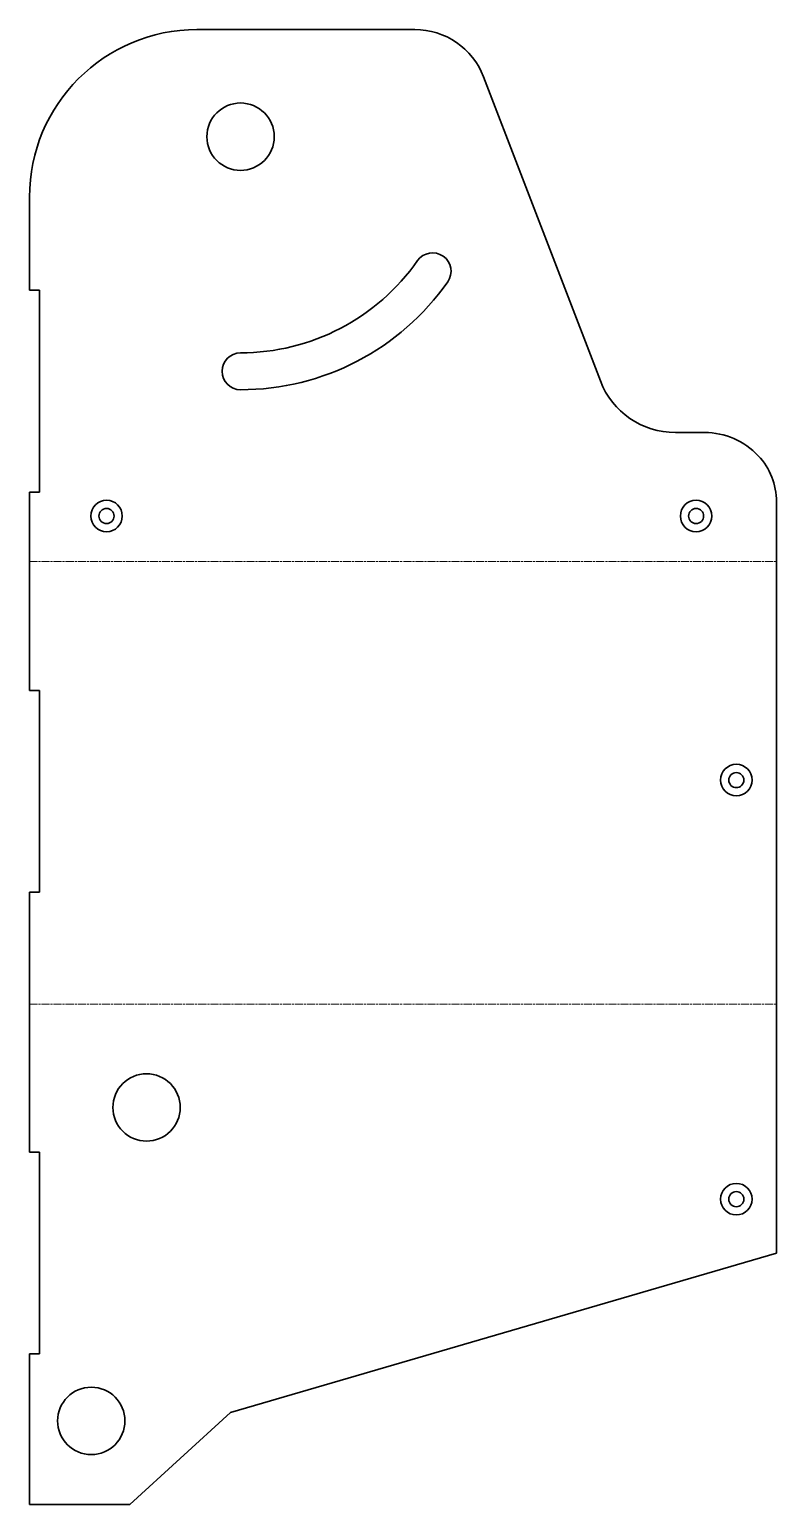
# Model space of a CAD drawing. Header units: inches. Extents: x 0 to 223, y 0 to 440.
import ezdxf

# ---------------------------------------------------------------- set-up
doc = ezdxf.new("R2010")
doc.units = ezdxf.units.IN
doc.header["$MEASUREMENT"] = 0
doc.linetypes.add('Chain', pattern=[13.68, 9.12, -1.14, 2.28, -1.14])
doc.layers.add('SIMUMAK Bend Centerline (ISO)', color=7, linetype='Chain', lineweight=9)
doc.layers.add('SIMUMAK Visible (ISO)', color=7, linetype='Continuous', lineweight=35)

# ---------------------------------------------------------------- blocks, each defined once
blk = doc.blocks.new('CDR-IN-V029-CL001_Sheet_4_CDR-IN-V029-CL001 (Desplegada)')
at = {"layer": 'SIMUMAK Bend Centerline (ISO)', "ltscale": 0.263158}
for p, q in [((-111.5, 61.33), (111.5, 61.33)), ((-111.5, -70.8), (111.5, -70.8))]:
    blk.add_line(p, q, dxfattribs=at)
at = {"layer": 'SIMUMAK Visible (ISO)'}
for p, q in [((-61.5, 220.02), (3.5, 220.02)), ((58.92, 115.17), (24.04, 205.92)), ((-111.5, 142.22), (-111.5, 170.02)), ((-111.5, 142.22), (-108.5, 142.22)), ((-108.5, 142.22), (-108.5, 82.02)), ((90.05, 99.78), (81.32, 99.78)), ((-111.5, 22.87), (-111.5, 82.02)), ((-108.5, 82.02), (-111.5, 82.02)), ((111.5, 79.15), (111.5, -145.02)), ((-111.5, 22.87), (-108.5, 22.87)), ((-108.5, 22.87), (-108.5, -37.33)), ((-111.5, -114.92), (-111.5, -37.33)), ((-108.5, -37.33), (-111.5, -37.33)), ((-111.5, -114.92), (-108.5, -114.92)), ((-108.5, -114.92), (-108.5, -175.12)), ((-51.5, -192.53), (111.5, -145.02)), ((-111.5, -220.02), (-111.5, -175.12)), ((-108.5, -175.12), (-111.5, -175.12)), ((-81.5, -220.02), (-51.5, -192.53)), ((-111.5, -220.02), (-81.5, -220.02))]:
    blk.add_line(p, q, dxfattribs=at)
for centre, radius in [((-48.5, 188.05), 10.05), ((-88.5, 74.88), 4.7), ((87.5, 74.88), 4.7), ((-88.5, 74.88), 2.25), ((87.5, 74.88), 2.25), ((99.5, -3.9), 4.7), ((99.5, -3.9), 2.25), ((-76.56, -101.57), 10.05), ((99.5, -128.93), 4.7), ((99.5, -128.93), 2.25), ((-93.06, -195.07), 10.05)]:
    blk.add_circle(centre, radius, dxfattribs=at)
at = {"layer": 'SIMUMAK Visible (ISO)', "extrusion": (0, 0, -1)}
for centre, radius, start, end in [((61.5, 170.02), 50, 360, 90), ((-8.84, 147.9), 5.5, 35.1743, 214.8257), ((48.5, 188.05), 75.5, 214.9873, 270.0127), ((48.5, 118.05), 5.5, 270.1743, 89.8257), ((-81.32, 123.78), 24, 270, 338.9725), ((-91.5, 79.15), 20, 136.7636, 180)]:
    blk.add_arc(centre, radius, start, end, dxfattribs=at)
at = {"layer": 'SIMUMAK Visible (ISO)'}
for centre, radius, start, end in [((3.5, 198.02), 22, 21.0275, 90), ((-48.5, 188.05), 64.5, 269.9851, 325.0149), ((90.05, 77.79), 21.99, 43.2364, 90)]:
    blk.add_arc(centre, radius, start, end, dxfattribs=at)

msp = doc.modelspace()

# ---------------------------------------------------------------- block references
msp.add_blockref('CDR-IN-V029-CL001_Sheet_4_CDR-IN-V029-CL001 (Desplegada)', (111.5, 220.02))

doc.saveas('drawing.dxf')
